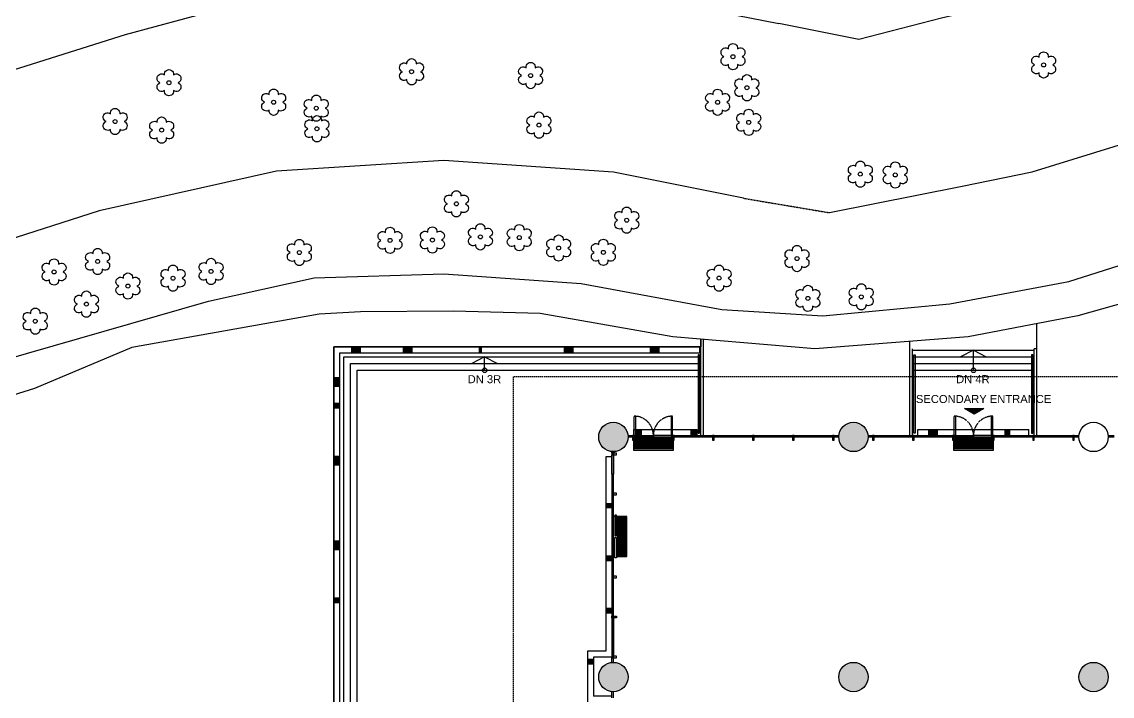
# Model space of a CAD drawing. Header units: millimetres. Extents: x -203861 to 22103, y -44552 to 100121.
# Drawn here: x -151175 to -110300, y 24081 to 49366 of the extents above; entities that cross this region are included whole.
import ezdxf

# ---------------------------------------------------------------- set-up
doc = ezdxf.new("R2010")
doc.units = ezdxf.units.MM
for name, pattern in [('s2097a$0$DASH', [0.35, 0.25, -0.1]), ('s2097a$0$HIDDEN', [0.375, 0.25, -0.125]), ('s2097a$0$LG5plan$0$HIDDEN', [0.375, 0.25, -0.125]), ('s2097a$0$SB00', [3, 1.8, -1.2]), ('s2097a$0$ST00', [3, 1.8, -1.2])]:
    doc.linetypes.add(name, pattern=pattern)
for name, color, linetype in [('s2097a$0$A-glaz', 1, 'Continuous'), ('s2097a$0$core2905$0$dr', 1, 'Continuous'), ('s2097a$0$deck', 6, 'Continuous'), ('s2097a$0$FP00', 7, 's2097a$0$HIDDEN'), ('s2097a$0$Glass Balustrade', 1, 'Continuous'), ('s2097a$0$Hatch', 8, 'Continuous'), ('s2097a$0$LG5plan$0$buila', 14, 's2097a$0$LG5plan$0$HIDDEN'), ('s2097a$0$LG7$0$20', 1, 'Continuous'), ('s2097a$0$LP - Built-in Furn (Low) DN', 2, 'Continuous'), ('s2097a$0$SB00', 2, 's2097a$0$SB00'), ('s2097a$0$ST00', 3, 's2097a$0$ST00'), ('s2097a$0$Structure', 2, 'Continuous'), ('s2097a$0$TE00', 3, 'Continuous'), ('s2097a$0$Text-1', 1, 'Continuous')]:
    doc.layers.add(name, color=color, linetype=linetype)
doc.styles.add('s2097a$0$BH', font='arial.ttf')
doc.styles.add('s2097a$0$STANDARD', font='SIMPLEX')

# ---------------------------------------------------------------- blocks, each defined once
blk = doc.blocks.new('s2097a')
at = {"layer": 's2097a$0$Hatch'}
h = blk.add_hatch(color=256, dxfattribs=at)
edge = h.paths.add_edge_path()
edge.add_arc((-128999.9, 33800.1), 550, 0, 360)
blk.add_hatch(color=256, dxfattribs=at).paths.add_polyline_path([(-119449.9, 33800.1, 1), (-120549.9, 33800.1, 1)])
blk.add_hatch(color=256, dxfattribs=at).paths.add_polyline_path([(-119449.9, 33800.1, 1), (-120549.9, 33800.1, 1)])
blk.add_hatch(color=256, dxfattribs=at).paths.add_polyline_path([(-119449.9, 33800.1, 1), (-120549.9, 33800.1, 1)])
h = blk.add_hatch(color=256, dxfattribs=at)
edge = h.paths.add_edge_path()
edge.add_arc((-128999.9, 24800.1), 550, 0, 360)
h = blk.add_hatch(color=256, dxfattribs=at)
edge = h.paths.add_edge_path()
edge.add_arc((-128999.9, 24800.1), 550, 0, 360)
h = blk.add_hatch(color=256, dxfattribs=at)
edge = h.paths.add_edge_path()
edge.add_arc((-128999.9, 24800.1), 550, 0, 360)
h = blk.add_hatch(color=256, dxfattribs=at)
edge = h.paths.add_edge_path()
edge.add_arc((-128999.9, 24800.1), 550, 0, 360)
h = blk.add_hatch(color=256, dxfattribs=at)
edge = h.paths.add_edge_path()
edge.add_arc((-128999.9, 24800.1), 550, 0, 360)
h = blk.add_hatch(color=256, dxfattribs=at)
edge = h.paths.add_edge_path()
edge.add_arc((-119999.9, 24800.1), 550, 0, 360)
h = blk.add_hatch(color=256, dxfattribs=at)
edge = h.paths.add_edge_path()
edge.add_arc((-110999.9, 24800.1), 550, 0, 360)
at = {"layer": 's2097a$0$LG7$0$20', "linetype": 'Continuous'}
h = blk.add_hatch(dxfattribs=at)
h.set_pattern_fill('ANSI31', color=1, scale=10, style=0)
h.set_pattern_definition([(45, (-1986056.386, -578058.128), (-22.4506403, 22.4506403), [])])
h.paths.add_polyline_path([(-115108.3, 34866.2), (-115831.7, 34866.2), (-115470, 34655.9)])
at = {"color": 1, "linetype": 'Continuous'}
for p, q in [((-113119.9, 33860.1), (-113119.9, 38051.3)), ((-125720.1, 33860.1), (-125720.1, 37461.4)), ((-125620.1, 33860.1), (-125620.1, 37453)), ((-117879.9, 33860.1), (-117879.9, 37379.4)), ((-117779.9, 36300.1), (-117779.9, 37100.1)), ((-113219.9, 33860.1), (-113219.9, 37100.1)), ((-113119.9, 37100.1), (-113219.9, 37100.1))]:
    blk.add_line(p, q, dxfattribs=at)
at = {"linetype": 'Continuous'}
for p, q in [((-128800.9, 30145), (-128800.9, 30728.2)), ((-128800.9, 30728.2), (-128754.2, 30599.9)), ((-128800.9, 30145), (-128754.2, 30273.3)), ((-128800.9, 29982.2), (-128800.9, 29399)), ((-128800.9, 29982.2), (-128754.2, 29853.9)), ((-128800.9, 29399), (-128754.2, 29527.3))]:
    blk.add_line(p, q, dxfattribs=at)
blk.add_lwpolyline([(-125720.1, 37461.4), (-125720.1, 37175.1), (-139475.3, 37175.1), (-139475.3, 19690.9), (-150624.9, 19690.9), (-150624.9, -25670.3)])
for points in [[(-128948.6, 30097.7), (-128878.4, 30097.7), (-128878.4, 30863.3), (-128948.6, 30863.3)], [(-128948.6, 30036.6), (-128878.4, 30036.6), (-128878.4, 29271), (-128948.6, 29271)]]:
    blk.add_lwpolyline(points, close=True, dxfattribs=at)
at = {"layer": 's2097a$0$A-glaz'}
for p, q in [((-128450.7, 33860.1), (-128280.1, 33860.1)), ((-128450.7, 33800.1), (-128280.1, 33800.1)), ((-126780.1, 33860.1), (-122220.1, 33860.1)), ((-126780.1, 33800.1), (-122280.1, 33800.1)), ((-126720.1, 33830.1), (-125280.1, 33830.1)), ((-125280.1, 33860.1), (-122220.1, 33860.1)), ((-125220.1, 33830.1), (-123780.1, 33830.1)), ((-123720.1, 33830.1), (-122280.1, 33830.1)), ((-122220.1, 33860.1), (-120780.1, 33860.1)), ((-122220.1, 33830.1), (-120780.1, 33830.1)), ((-122220.1, 33800.1), (-120780.1, 33800.1)), ((-120780.1, 33860.1), (-120720.1, 33860.1)), ((-120720.9, 33860.1), (-120546.6, 33860.1)), ((-120720.1, 33800.1), (-120549.1, 33800.1)), ((-119450.7, 33860.1), (-119220.1, 33860.1)), ((-119450.7, 33800.1), (-119220.1, 33800.1)), ((-119220.1, 33860.1), (-117780.1, 33860.1)), ((-119220.1, 33830.1), (-117780.1, 33830.1)), ((-119220.1, 33800.1), (-117780.1, 33800.1)), ((-117780.1, 33800.1), (-116280.1, 33800.1)), ((-117720.1, 33860.1), (-116280.1, 33860.1)), ((-117720.1, 33830.1), (-116280.1, 33830.1)), ((-116220.1, 33800.1), (-114780.1, 33800.1)), ((-114720.1, 33860.1), (-113280.1, 33860.1)), ((-114720.1, 33830.1), (-113280.1, 33830.1)), ((-114720.1, 33800.1), (-113280.1, 33800.1)), ((-113220.1, 33860.1), (-111780.1, 33860.1)), ((-113220.1, 33830.1), (-111780.1, 33830.1)), ((-113220.1, 33800.1), (-111780.1, 33800.1)), ((-111780.1, 33860.1), (-111549.1, 33860.1)), ((-111780.1, 33800.1), (-111549.1, 33800.1)), ((-110453.2, 33860.1), (-110220.1, 33860.1)), ((-110450.7, 33800.1), (-110220.1, 33800.1)), ((-129059.9, 33130.9), (-129059.9, 25550.1)), ((-129029.9, 30080.3), (-129029.9, 31630.9)), ((-128999.9, 27020.3), (-128999.9, 31630.9)), ((-129029.9, 28580.3), (-129029.9, 30020.3)), ((-129029.9, 27080.3), (-129029.9, 28520.3)), ((-129029.9, 27020.3), (-129029.9, 25580.3)), ((-128999.9, 27020.3), (-128999.9, 25580.2)), ((-129059.9, 25349.6), (-129059.9, 25520.2)), ((-128999.9, 25349.6), (-128999.9, 25520.2)), ((-129059.9, 24019.6), (-129059.9, 24250.6)), ((-128999.9, 24019.6), (-128999.9, 24250.6))]:
    blk.add_line(p, q, dxfattribs=at)
for points in [[(-128280.1, 33800.1), (-128220.1, 33800.1), (-128220.1, 33860.1), (-128280.1, 33860.1)], [(-128220.1, 33680.1), (-128220.1, 33800.1), (-128280.1, 33800.1), (-128280.1, 33680.1)], [(-126780.1, 33800.1), (-126720.1, 33800.1), (-126720.1, 33860.1), (-126780.1, 33860.1)], [(-126720.1, 33680.1), (-126720.1, 33800.1), (-126780.1, 33800.1), (-126780.1, 33680.1)], [(-125280.1, 33800.1), (-125220.1, 33800.1), (-125220.1, 33860.1), (-125280.1, 33860.1)], [(-125220.1, 33680.1), (-125220.1, 33800.1), (-125280.1, 33800.1), (-125280.1, 33680.1)], [(-123780.1, 33800.1), (-123720.1, 33800.1), (-123720.1, 33860.1), (-123780.1, 33860.1)], [(-123720.1, 33680.1), (-123720.1, 33800.1), (-123780.1, 33800.1), (-123780.1, 33680.1)], [(-122280.1, 33800.1), (-122220.1, 33800.1), (-122220.1, 33860.1), (-122280.1, 33860.1)], [(-122220.1, 33680.1), (-122220.1, 33800.1), (-122280.1, 33800.1), (-122280.1, 33680.1)], [(-120780.1, 33800.1), (-120720.1, 33800.1), (-120720.1, 33860.1), (-120780.1, 33860.1)], [(-120720.1, 33680.1), (-120720.1, 33800.1), (-120780.1, 33800.1), (-120780.1, 33680.1)], [(-119280.1, 33800.1), (-119220.1, 33800.1), (-119220.1, 33860.1), (-119280.1, 33860.1)], [(-119220.1, 33680.1), (-119220.1, 33800.1), (-119280.1, 33800.1), (-119280.1, 33680.1)], [(-117780.1, 33800.1), (-117720.1, 33800.1), (-117720.1, 33860.1), (-117780.1, 33860.1)], [(-117720.1, 33680.1), (-117720.1, 33800.1), (-117780.1, 33800.1), (-117780.1, 33680.1)], [(-116280.1, 33800.1), (-116220.1, 33800.1), (-116220.1, 33860.1), (-116280.1, 33860.1)], [(-116220.1, 33680.1), (-116220.1, 33800.1), (-116280.1, 33800.1), (-116280.1, 33680.1)], [(-116279.9, 33800.1), (-116219.9, 33800.1), (-116219.9, 33860.1), (-116279.9, 33860.1)], [(-116219.9, 33680.1), (-116219.9, 33800.1), (-116279.9, 33800.1), (-116279.9, 33680.1)], [(-114780.1, 33800.1), (-114720.1, 33800.1), (-114720.1, 33860.1), (-114780.1, 33860.1)], [(-114720.1, 33680.1), (-114720.1, 33800.1), (-114780.1, 33800.1), (-114780.1, 33680.1)], [(-114779.9, 33800.1), (-114719.9, 33800.1), (-114719.9, 33860.1), (-114779.9, 33860.1)], [(-114719.9, 33680.1), (-114719.9, 33800.1), (-114779.9, 33800.1), (-114779.9, 33680.1)], [(-113280.1, 33800.1), (-113220.1, 33800.1), (-113220.1, 33860.1), (-113280.1, 33860.1)], [(-113219.9, 33680.1), (-113219.9, 33800.1), (-113279.9, 33800.1), (-113279.9, 33680.1)], [(-111780.1, 33800.1), (-111720.1, 33800.1), (-111720.1, 33860.1), (-111780.1, 33860.1)], [(-111719.9, 33680.1), (-111719.9, 33800.1), (-111779.9, 33800.1), (-111779.9, 33680.1)], [(-128969.9, 33250.9), (-128969.9, 33190.9), (-129059.9, 33190.9), (-129059.9, 33250.9)], [(-128999.9, 33130.9), (-128999.9, 33190.9), (-129059.9, 33190.9), (-129059.9, 33130.9)], [(-128879.9, 33190.9), (-128999.9, 33190.9), (-128999.9, 33130.9), (-128879.9, 33130.9)], [(-128999.9, 31630.9), (-128999.9, 31690.9), (-129059.9, 31690.9), (-129059.9, 31630.9)], [(-128879.9, 31690.9), (-128999.9, 31690.9), (-128999.9, 31630.9), (-128879.9, 31630.9)], [(-128999.9, 30020.3), (-128999.9, 30080.3), (-129059.9, 30080.3), (-129059.9, 30020.3)], [(-128999.9, 28520.3), (-128999.9, 28580.3), (-129059.9, 28580.3), (-129059.9, 28520.3)], [(-128879.9, 28580.3), (-128999.9, 28580.3), (-128999.9, 28520.3), (-128879.9, 28520.3)], [(-128999.9, 27080.3), (-128999.9, 27020.3), (-129059.9, 27020.3), (-129059.9, 27080.3)], [(-128879.9, 27020.3), (-128999.9, 27020.3), (-128999.9, 27080.3), (-128879.9, 27080.3)], [(-128999.9, 25520.2), (-128999.9, 25580.2), (-129059.9, 25580.2), (-129059.9, 25520.2)], [(-128879.9, 25580.2), (-128999.9, 25580.2), (-128999.9, 25520.2), (-128879.9, 25520.2)]]:
    blk.add_lwpolyline(points, close=True, dxfattribs=at)
at = {"layer": 's2097a$0$core2905$0$dr', "color": 8, "linetype": 's2097a$0$DASH', "ltscale": 50}
for points in [[(-128168.6, 33860.1), (-128220.1, 33860.1), (-128220.1, 34580.1), (-128168.6, 34580.1)], [(-126831.5, 33860.1), (-126780.1, 33860.1), (-126780.1, 34580.1), (-126831.5, 34580.1)], [(-116168.5, 33860.1), (-116219.9, 33860.1), (-116219.9, 34580.1), (-116168.5, 34580.1)], [(-114831.3, 33860.1), (-114779.9, 33860.1), (-114779.9, 34580.1), (-114831.3, 34580.1)]]:
    blk.add_lwpolyline(points, close=True, dxfattribs=at)
at = {"layer": 's2097a$0$core2905$0$dr', "linetype": 'Continuous'}
for points in [[(-127499.9, 33800.1), (-128220.1, 33800.1), (-128220.1, 33860.1), (-127499.9, 33860.1)], [(-127499.9, 33800.1), (-126779.7, 33800.1), (-126779.7, 33860.1), (-127499.9, 33860.1)], [(-115499.7, 33800.1), (-116219.9, 33800.1), (-116219.9, 33860.1), (-115499.7, 33860.1)], [(-115499.7, 33800.1), (-114779.5, 33800.1), (-114779.5, 33860.1), (-115499.7, 33860.1)], [(-129059.9, 33130.9), (-128999.7, 33130.9), (-128999.7, 32410.9), (-129059.9, 32410.9)], [(-128999.7, 32410.9), (-129059.9, 32410.9), (-129059.9, 31690.9), (-128999.7, 31690.9)]]:
    blk.add_lwpolyline(points, close=True, dxfattribs=at)
at = {"layer": 's2097a$0$core2905$0$dr', "color": 8, "linetype": 's2097a$0$DASH', "ltscale": 50}
for centre, start, end in [((-128220.1, 33860.1), 0, 90), ((-126780.1, 33860.1), 90, 180), ((-116219.9, 33860.1), 0, 90), ((-114779.9, 33860.1), 90, 180)]:
    blk.add_arc(centre, 720, start, end, dxfattribs=at)
at = {"layer": 's2097a$0$deck', "color": 8}
for p, q in [((-139475.3, 37175.1), (-125762.6, 37175.1)), ((-139475.3, 35943.6), (-139475.3, 37175.1)), ((-139250.3, 19465.9), (-139250.3, 36950.1)), ((-139250.3, 36950.1), (-125762.6, 36950.1)), ((-138806.6, 36950.1), (-138806.6, 37175.1)), ((-138781.6, 36950.1), (-138781.6, 37175.1)), ((-138756.6, 36950.1), (-138756.6, 37175.1)), ((-138731.6, 36950.1), (-138731.6, 37175.1)), ((-138706.6, 36950.1), (-138706.6, 37175.1)), ((-138681.6, 36950.1), (-138681.6, 37175.1)), ((-138656.6, 36950.1), (-138656.6, 37175.1)), ((-138631.6, 36950.1), (-138631.6, 37175.1)), ((-138606.6, 36950.1), (-138606.6, 37175.1)), ((-138581.6, 36950.1), (-138581.6, 37175.1)), ((-138556.6, 36950.1), (-138556.6, 37175.1)), ((-138531.6, 36950.1), (-138531.6, 37175.1)), ((-138506.6, 36950.1), (-138506.6, 37175.1)), ((-138481.6, 36950.1), (-138481.6, 37175.1)), ((-136866.3, 36950.1), (-136866.3, 37175.1)), ((-136841.3, 36950.1), (-136841.3, 37175.1)), ((-136816.3, 36950.1), (-136816.3, 37175.1)), ((-136791.3, 36950.1), (-136791.3, 37175.1)), ((-136766.3, 36950.1), (-136766.3, 37175.1)), ((-136741.3, 36950.1), (-136741.3, 37175.1)), ((-136716.3, 36950.1), (-136716.3, 37175.1)), ((-136691.3, 36950.1), (-136691.3, 37175.1)), ((-136666.3, 36950.1), (-136666.3, 37175.1)), ((-136641.3, 36950.1), (-136641.3, 37175.1)), ((-136616.3, 36950.1), (-136616.3, 37175.1)), ((-136591.3, 36950.1), (-136591.3, 37175.1)), ((-136566.3, 36950.1), (-136566.3, 37175.1)), ((-136541.3, 36950.1), (-136541.3, 37175.1)), ((-134012.4, 36950.1), (-134012.4, 37175.1)), ((-133987.4, 36950.1), (-133987.4, 37175.1)), ((-133962.4, 36950.1), (-133962.4, 37175.1)), ((-133937.4, 36950.1), (-133937.4, 37175.1)), ((-130827.6, 36950.1), (-130827.6, 37175.1)), ((-130802.6, 36950.1), (-130802.6, 37175.1)), ((-130777.6, 36950.1), (-130777.6, 37175.1)), ((-130752.6, 36950.1), (-130752.6, 37175.1)), ((-130727.6, 36950.1), (-130727.6, 37175.1)), ((-130702.6, 36950.1), (-130702.6, 37175.1)), ((-130677.6, 36950.1), (-130677.6, 37175.1)), ((-130652.6, 36950.1), (-130652.6, 37175.1)), ((-130627.6, 36950.1), (-130627.6, 37175.1)), ((-130602.6, 36950.1), (-130602.6, 37175.1)), ((-130577.6, 36950.1), (-130577.6, 37175.1)), ((-130552.6, 36950.1), (-130552.6, 37175.1)), ((-130527.6, 36950.1), (-130527.6, 37175.1)), ((-130502.6, 36950.1), (-130502.6, 37175.1)), ((-127605.4, 36950.1), (-127605.4, 37175.1)), ((-127580.4, 36950.1), (-127580.4, 37175.1)), ((-127555.4, 36950.1), (-127555.4, 37175.1)), ((-127530.4, 36950.1), (-127530.4, 37175.1)), ((-127505.4, 36950.1), (-127505.4, 37175.1)), ((-127480.4, 36950.1), (-127480.4, 37175.1)), ((-127455.4, 36950.1), (-127455.4, 37175.1)), ((-127430.4, 36950.1), (-127430.4, 37175.1)), ((-127405.4, 36950.1), (-127405.4, 37175.1)), ((-127380.4, 36950.1), (-127380.4, 37175.1)), ((-127355.4, 36950.1), (-127355.4, 37175.1)), ((-127330.4, 36950.1), (-127330.4, 37175.1)), ((-127305.4, 36950.1), (-127305.4, 37175.1)), ((-127280.4, 36950.1), (-127280.4, 37175.1)), ((-125762.6, 36950.1), (-125762.6, 37175.1)), ((-139250.3, 36018.6), (-139475.3, 36018.6)), ((-139250.3, 35993.6), (-139475.3, 35993.6)), ((-139250.3, 35968.6), (-139475.3, 35968.6)), ((-139250.3, 35943.6), (-139475.3, 35943.6)), ((-139475.3, 19690.9), (-139475.3, 35943.6)), ((-139250.3, 35918.6), (-139475.3, 35918.6)), ((-139250.3, 35893.6), (-139475.3, 35893.6)), ((-139250.3, 35868.6), (-139475.3, 35868.6)), ((-139250.3, 35843.6), (-139475.3, 35843.6)), ((-139250.3, 35818.6), (-139475.3, 35818.6)), ((-139250.3, 35793.6), (-139475.3, 35793.6)), ((-139250.3, 35768.6), (-139475.3, 35768.6)), ((-139250.3, 35743.6), (-139475.3, 35743.6)), ((-139250.3, 35718.6), (-139475.3, 35718.6)), ((-139250.3, 35693.6), (-139475.3, 35693.6)), ((-139250.3, 35054.7), (-139475.3, 35054.7)), ((-139250.3, 35029.7), (-139475.3, 35029.7)), ((-139250.3, 35004.7), (-139475.3, 35004.7)), ((-139250.3, 34979.7), (-139475.3, 34979.7)), ((-139250.3, 34954.7), (-139475.3, 34954.7)), ((-139250.3, 34929.7), (-139475.3, 34929.7)), ((-139250.3, 34904.7), (-139475.3, 34904.7)), ((-139250.3, 34879.7), (-139475.3, 34879.7)), ((-128249.9, 34085.1), (-125870.1, 34085.1)), ((-128249.9, 34085.1), (-128249.9, 33860.1)), ((-128125.7, 33860.1), (-128125.7, 34085.1)), ((-128100.7, 33860.1), (-128100.7, 34085.1)), ((-128075.7, 33860.1), (-128075.7, 34085.1)), ((-128050.7, 33860.1), (-128050.7, 34085.1)), ((-128025.7, 33860.1), (-128025.7, 34085.1)), ((-128000.7, 33860.1), (-128000.7, 34085.1)), ((-127975.7, 33860.1), (-127975.7, 34085.1)), ((-127950.7, 33860.1), (-127950.7, 34085.1)), ((-126088.8, 33860.1), (-126088.8, 34085.1)), ((-126063.8, 33860.1), (-126063.8, 34085.1)), ((-126038.8, 33860.1), (-126038.8, 34085.1)), ((-126013.8, 33860.1), (-126013.8, 34085.1)), ((-125988.8, 33860.1), (-125988.8, 34085.1)), ((-125963.8, 33860.1), (-125963.8, 34085.1)), ((-125938.8, 33860.1), (-125938.8, 34085.1)), ((-125913.8, 33860.1), (-125913.8, 34085.1)), ((-125870.1, 34085.1), (-125870.1, 33860.1)), ((-117579.9, 34085.1), (-113419.9, 34085.1)), ((-117579.9, 33860.1), (-117579.9, 34085.1)), ((-117171.5, 33860.1), (-117171.5, 34085.1)), ((-117146.5, 33860.1), (-117146.5, 34085.1)), ((-117121.5, 33860.1), (-117121.5, 34085.1)), ((-117096.5, 33860.1), (-117096.5, 34085.1)), ((-117071.5, 33860.1), (-117071.5, 34085.1)), ((-117046.5, 33860.1), (-117046.5, 34085.1)), ((-117021.5, 33860.1), (-117021.5, 34085.1)), ((-116996.5, 33860.1), (-116996.5, 34085.1)), ((-116971.5, 33860.1), (-116971.5, 34085.1)), ((-116946.5, 33860.1), (-116946.5, 34085.1)), ((-116921.5, 33860.1), (-116921.5, 34085.1)), ((-116896.5, 33860.1), (-116896.5, 34085.1)), ((-116871.5, 33860.1), (-116871.5, 34085.1)), ((-116846.5, 33860.1), (-116846.5, 34085.1)), ((-114311.9, 33860.1), (-114311.9, 34085.1)), ((-114286.9, 33860.1), (-114286.9, 34085.1)), ((-114261.9, 33860.1), (-114261.9, 34085.1)), ((-114236.9, 33860.1), (-114236.9, 34085.1)), ((-114211.9, 33860.1), (-114211.9, 34085.1)), ((-114186.9, 33860.1), (-114186.9, 34085.1)), ((-114161.9, 33860.1), (-114161.9, 34085.1)), ((-114136.9, 33860.1), (-114136.9, 34085.1)), ((-113419.9, 33860.1), (-113419.9, 34085.1)), ((-139250.3, 33069), (-139475.3, 33069)), ((-139250.3, 33044), (-139475.3, 33044)), ((-139250.3, 33019), (-139475.3, 33019)), ((-139250.3, 32994), (-139475.3, 32994)), ((-139250.3, 32969), (-139475.3, 32969)), ((-139250.3, 32944), (-139475.3, 32944)), ((-139250.3, 32919), (-139475.3, 32919)), ((-139250.3, 32894), (-139475.3, 32894)), ((-139250.3, 32869), (-139475.3, 32869)), ((-139250.3, 32844), (-139475.3, 32844)), ((-139250.3, 32819), (-139475.3, 32819)), ((-139250.3, 32794), (-139475.3, 32794)), ((-139250.3, 32769), (-139475.3, 32769)), ((-139250.3, 32744), (-139475.3, 32744)), ((-129059.9, 33050.1), (-129284.9, 33050.1)), ((-129059.9, 31287.8), (-129284.9, 31287.8)), ((-129059.9, 31262.8), (-129284.9, 31262.8)), ((-129059.9, 31237.8), (-129284.9, 31237.8)), ((-129059.9, 31212.8), (-129284.9, 31212.8)), ((-129059.9, 31187.8), (-129284.9, 31187.8)), ((-129059.9, 31162.8), (-129284.9, 31162.8)), ((-129059.9, 31137.8), (-129284.9, 31137.8)), ((-139250.3, 29890.9), (-139475.3, 29890.9)), ((-139250.3, 29865.9), (-139475.3, 29865.9)), ((-139250.3, 29840.9), (-139475.3, 29840.9)), ((-139250.3, 29815.9), (-139475.3, 29815.9)), ((-139250.3, 29790.9), (-139475.3, 29790.9)), ((-139250.3, 29765.9), (-139475.3, 29765.9)), ((-139250.3, 29740.9), (-139475.3, 29740.9)), ((-139250.3, 29715.9), (-139475.3, 29715.9)), ((-139250.3, 29690.9), (-139475.3, 29690.9)), ((-139250.3, 29665.9), (-139475.3, 29665.9)), ((-139250.3, 29640.9), (-139475.3, 29640.9)), ((-139250.3, 29615.9), (-139475.3, 29615.9)), ((-139250.3, 29590.9), (-139475.3, 29590.9)), ((-139250.3, 29565.9), (-139475.3, 29565.9)), ((-129059.9, 29327.1), (-129284.9, 29327.1)), ((-129059.9, 29302.1), (-129284.9, 29302.1)), ((-129059.9, 29277.1), (-129284.9, 29277.1)), ((-129059.9, 29252.1), (-129284.9, 29252.1)), ((-129059.9, 29227.1), (-129284.9, 29227.1)), ((-129059.9, 29202.1), (-129284.9, 29202.1)), ((-129059.9, 29177.1), (-129284.9, 29177.1)), ((-129059.9, 29152.1), (-129284.9, 29152.1)), ((-139250.3, 27755.3), (-139475.3, 27755.3)), ((-139250.3, 27730.3), (-139475.3, 27730.3)), ((-139250.3, 27705.3), (-139475.3, 27705.3)), ((-139250.3, 27680.3), (-139475.3, 27680.3)), ((-139250.3, 27655.3), (-139475.3, 27655.3)), ((-139250.3, 27630.3), (-139475.3, 27630.3)), ((-139250.3, 27605.3), (-139475.3, 27605.3)), ((-139250.3, 27580.3), (-139475.3, 27580.3)), ((-129059.9, 27368), (-129284.9, 27368)), ((-129059.9, 27343), (-129284.9, 27343)), ((-129059.9, 27318), (-129284.9, 27318)), ((-129059.9, 27293), (-129284.9, 27293)), ((-129059.9, 27268), (-129284.9, 27268)), ((-129059.9, 27243), (-129284.9, 27243)), ((-129059.9, 27218), (-129284.9, 27218)), ((-129059.9, 27193), (-129284.9, 27193)), ((-129974.9, 25775.1), (-129974.9, 23856.7)), ((-129749.9, 25457.7), (-129974.9, 25457.7)), ((-129749.9, 25432.7), (-129974.9, 25432.7)), ((-129749.9, 25407.7), (-129974.9, 25407.7)), ((-129749.9, 25382.7), (-129974.9, 25382.7)), ((-129749.9, 25357.7), (-129974.9, 25357.7)), ((-129749.9, 25550.1), (-129749.9, 24081.7)), ((-129059.9, 25550.1), (-129749.9, 25550.1)), ((-129749.9, 25332.7), (-129974.9, 25332.7)), ((-129749.9, 25307.7), (-129974.9, 25307.7)), ((-129749.9, 25282.7), (-129974.9, 25282.7)), ((-129059.9, 24081.7), (-129749.9, 24081.7))]:
    blk.add_line(p, q, dxfattribs=at)
at = {"layer": 's2097a$0$deck', "color": 1}
for p, q in [((-139100.3, 19315.9), (-139100.3, 36800.1)), ((-139100.3, 36800.1), (-125720.1, 36800.1)), ((-138850.3, 36550.1), (-125720.1, 36550.1)), ((-138850.3, 19065.9), (-138850.3, 36550.1)), ((-138600.3, 36300.1), (-125720.1, 36300.1)), ((-138600.3, 18815.9), (-138600.3, 36300.1)), ((-117779.9, 36300.1), (-113219.9, 36300.1))]:
    blk.add_line(p, q, dxfattribs=at)
at = {"layer": 's2097a$0$deck', "color": 1, "linetype": 'Continuous'}
for p, q in [((-117779.9, 33860.1), (-117779.9, 37100.1)), ((-117779.9, 37050.1), (-113219.9, 37050.1)), ((-117779.9, 36800.1), (-113219.9, 36800.1)), ((-117779.9, 36550.1), (-113219.9, 36550.1))]:
    blk.add_line(p, q, dxfattribs=at)
at = {"layer": 's2097a$0$deck'}
blk.add_line((-129059.9, 25550.1), (-129284.9, 25550.1), dxfattribs=at)
at = {"layer": 's2097a$0$deck', "color": 8}
blk.add_lwpolyline([(-129284.9, 33050.1), (-129284.9, 25775.1), (-129974.9, 25775.1)], dxfattribs=at)
at = {"layer": 's2097a$0$FP00', "color": 1, "linetype": 'Continuous'}
for points in [[(-201745.2, 12524.7), (-198131.8, 13416.1), (-195389.4, 14425), (-192833.8, 15914.4), (-188523.7, 19773.3), (-184211, 23562.1), (-180639.1, 26114), (-175520.5, 29204.6), (-171259.9, 30551.8), (-162632.1, 33314.7), (-152922.3, 36378.3), (-144179.6, 38893.1), (-140217.3, 39766.1), (-135351.3, 39917.9), (-130209.5, 39555.5), (-124927.7, 38581.4), (-121147.2, 38344.5), (-116382.4, 38790.1), (-111921.5, 39633.4), (-109531.5, 40388.8), (-108231.3, 41163.4), (-104425.9, 43771), (-102547.6, 44882.2)], [(-102805, 43624.7), (-107430.3, 40061.5), (-109324.3, 38982), (-111593.1, 38347.8), (-115700.8, 37550.1), (-121442.1, 37100.2), (-126770.6, 37550.1)], [(-126770.6, 37550.1), (-131746.6, 38432.8), (-134995.2, 38519), (-138482.3, 38496.4), (-140030.1, 38404.3), (-147046.9, 37152.2), (-150702.2, 35611.4)], [(-150702.2, 35611.4), (-150702.2, 35611.4), (-161368.1, 32279), (-171366.5, 29069.4), (-173998.5, 27972), (-179867, 24980.4), (-183185.1, 22641.2), (-187720.5, 18611.6), (-191840.4, 14909.3), (-194482, 13341.1), (-197808.2, 12052.7), (-201672.3, 11074.6)]]:
    blk.add_lwpolyline(points, dxfattribs=at)
at = {"layer": 's2097a$0$Glass Balustrade'}
for points in [[(-125770.1, 33940.1), (-125770.1, 36877.7), (-125820.1, 36877.7), (-125820.1, 33940.1)], [(-117729.9, 33940.1), (-117729.9, 36877.7), (-117679.9, 36877.7), (-117679.9, 33940.1)], [(-113269.9, 33940.1), (-113269.9, 36877.7), (-113319.9, 36877.7), (-113319.9, 33940.1)]]:
    blk.add_lwpolyline(points, close=True, dxfattribs=at)
at = {"layer": 's2097a$0$LG5plan$0$buila', "color": 8, "ltscale": 200}
blk.add_lwpolyline([(-102899.9, 36050.1), (-132749.9, 36050.1), (-132749.9, 14900.1), (-122174.9, 14900.1), (-122174.9, 5405.1), (-99044.4, 5405.1)], dxfattribs=at)
at = {"layer": 's2097a$0$LG7$0$20', "color": 1, "linetype": 'Continuous'}
blk.add_lwpolyline([(-115831.7, 34866.2), (-115108.3, 34866.2), (-115470, 34655.9), (-115831.7, 34866.2)], dxfattribs=at)
at = {"layer": 's2097a$0$LP - Built-in Furn (Low) DN', "color": 8, "linetype": 'Continuous'}
for p, q in [((-126749.9, 33650.1), (-128249.9, 33650.1)), ((-126749.9, 33600.1), (-128249.9, 33600.1)), ((-126749.9, 33550.1), (-128249.9, 33550.1)), ((-126779.9, 33750.1), (-128219.9, 33750.1)), ((-126779.9, 33700.1), (-128219.9, 33700.1)), ((-114749.7, 33650.1), (-116249.7, 33650.1)), ((-114749.7, 33600.1), (-116249.7, 33600.1)), ((-114749.7, 33550.1), (-116249.7, 33550.1)), ((-114779.7, 33750.1), (-116219.7, 33750.1)), ((-114779.7, 33700.1), (-116219.7, 33700.1)), ((-126749.9, 33500.1), (-128249.9, 33500.1)), ((-126749.9, 33450.1), (-128249.9, 33450.1)), ((-126749.9, 33400.1), (-128249.9, 33400.1)), ((-126749.9, 33350.1), (-128249.9, 33350.1)), ((-114749.7, 33500.1), (-116249.7, 33500.1)), ((-114749.7, 33450.1), (-116249.7, 33450.1)), ((-114749.7, 33400.1), (-116249.7, 33400.1)), ((-114749.7, 33350.1), (-116249.7, 33350.1)), ((-128849.7, 30817.1), (-128849.7, 29317.1)), ((-128799.7, 30817.1), (-128799.7, 29317.1)), ((-128749.7, 30817.1), (-128749.7, 29317.1)), ((-128699.7, 30817.1), (-128699.7, 29317.1)), ((-128649.7, 30817.1), (-128649.7, 29317.1)), ((-128599.7, 30817.1), (-128599.7, 29317.1)), ((-128549.7, 30817.1), (-128549.7, 29317.1))]:
    blk.add_line(p, q, dxfattribs=at)
at = {"layer": 's2097a$0$LP - Built-in Furn (Low) DN', "linetype": 'Continuous'}
for points in [[(-128249.9, 33680.1), (-128249.9, 33300.1), (-126749.9, 33300.1), (-126749.9, 33680.1)], [(-116249.7, 33680.1), (-116249.7, 33300.1), (-114749.7, 33300.1), (-114749.7, 33680.1)], [(-128948.6, 30817.1), (-128999.9, 30817.1)], [(-128878.4, 29317.1), (-128499.7, 29317.1), (-128499.7, 30817.1), (-128878.4, 30817.1)], [(-128999.9, 29317.1), (-128948.6, 29317.1)]]:
    blk.add_lwpolyline(points, dxfattribs=at)
at = {"layer": 's2097a$0$SB00', "color": 8, "linetype": 'Continuous', "flags": 128}
for points in [[(-32076.9, 74177.2), (-59301.9, 63896.9), (-102645.5, 53190.3), (-109618.1, 51168.5), (-116704.3, 49505.2), (-119797.3, 48699.3), (-122800.7, 49306)], [(-197555.1, 27143.8), (-195049.1, 29753.5), (-190527.1, 33376.1), (-188405.3, 34970.8), (-183509.5, 37370.1), (-179241.8, 39546.5), (-173026.1, 41529.3), (-166980.9, 43293.2), (-160125.1, 45302.7), (-153118.3, 47054.1), (-147283.2, 48891.2), (-140617.4, 50703.4), (-134806.2, 51071.7), (-131323.4, 50900.8), (-127526.6, 50244.3), (-122800.7, 49306)]]:
    blk.add_lwpolyline(points, dxfattribs=at)
at = {"layer": 's2097a$0$ST00', "color": 8, "linetype": 'Continuous'}
for p, q in [((-113302, 43739), (-106135.5, 45956.3)), ((-135361.1, 44159.8), (-141629.4, 43762.3)), ((-128989.7, 43730.6), (-135361.1, 44159.8)), ((-141629.4, 43762.3), (-148275.6, 42282.9)), ((-115919.2, 43199.6), (-113302, 43739)), ((-124118, 42750.6), (-128989.7, 43730.6)), ((-120901.2, 42210), (-115919.2, 43199.6)), ((-148275.6, 42282.9), (-154217.5, 40361.7))]:
    blk.add_line(p, q, dxfattribs=at)
at = {"layer": 's2097a$0$ST00', "color": 8}
blk.add_line((-124118, 42750.6), (-120901.2, 42210), dxfattribs=at)
at = {"layer": 's2097a$0$Structure', "linetype": 'Continuous'}
for centre in [(-128999.9, 33800.1), (-119999.9, 33800.1), (-110999.9, 33800.1), (-128999.9, 24800.1), (-119999.9, 24800.1), (-110999.9, 24800.1)]:
    blk.add_circle(centre, 550, dxfattribs=at)
at = {"layer": 's2097a$0$TE00', "color": 8}
for points in [[(-124855.2, 48058.9, -1.1620668), (-124685.2, 48352.9, -1.1620668), (-124345.2, 48352.9, -1.1620668), (-124175.2, 48058.9, -1.1620668), (-124345.2, 47764.9, -1.1620668), (-124685.2, 47764.9, -1.1620668), (-124855.2, 48058.9)], [(-113208.8, 47748.3, -1.1620668), (-113038.8, 48042.3, -1.1620668), (-112698.8, 48042.3, -1.1620668), (-112528.8, 47748.3, -1.1620668), (-112698.8, 47454.3, -1.1620668), (-113038.8, 47454.3, -1.1620668), (-113208.8, 47748.3)], [(-136905.7, 47493.7, -1.1620668), (-136735.7, 47787.7, -1.1620668), (-136395.7, 47787.7, -1.1620668), (-136225.7, 47493.7, -1.1620668), (-136395.7, 47199.7, -1.1620668), (-136735.7, 47199.7, -1.1620668), (-136905.7, 47493.7)], [(-132442.1, 47349.9, -1.1620668), (-132272.1, 47643.9, -1.1620668), (-131932.1, 47643.9, -1.1620668), (-131762.1, 47349.9, -1.1620668), (-131932.1, 47055.9, -1.1620668), (-132272.1, 47055.9, -1.1620668), (-132442.1, 47349.9)], [(-145998.6, 47081.5, -1.1620668), (-145828.6, 47375.5, -1.1620668), (-145488.6, 47375.5, -1.1620668), (-145318.6, 47081.5, -1.1620668), (-145488.6, 46787.5, -1.1620668), (-145828.6, 46787.5, -1.1620668), (-145998.6, 47081.5)], [(-124334.5, 46893.9, -1.1620668), (-124164.5, 47187.9, -1.1620668), (-123824.5, 47187.9, -1.1620668), (-123654.5, 46893.9, -1.1620668), (-123824.5, 46599.9, -1.1620668), (-124164.5, 46599.9, -1.1620668), (-124334.5, 46893.9)], [(-142074.7, 46350.7, -1.1620668), (-141904.7, 46644.7, -1.1620668), (-141564.7, 46644.7, -1.1620668), (-141394.7, 46350.7, -1.1620668), (-141564.7, 46056.7, -1.1620668), (-141904.7, 46056.7, -1.1620668), (-142074.7, 46350.7)], [(-140477.6, 46127.3, -1.1620668), (-140307.6, 46421.3, -1.1620668), (-139967.6, 46421.3, -1.1620668), (-139797.6, 46127.3, -1.1620668), (-139967.6, 45833.3, -1.1620668), (-140307.6, 45833.3, -1.1620668), (-140477.6, 46127.3)], [(-125432, 46349, -1.1620668), (-125262, 46643, -1.1620668), (-124922, 46643, -1.1620668), (-124752, 46349, -1.1620668), (-124922, 46055, -1.1620668), (-125262, 46055, -1.1620668), (-125432, 46349)], [(-148016.7, 45627.3, -1.1620668), (-147846.7, 45921.3, -1.1620668), (-147506.7, 45921.3, -1.1620668), (-147336.7, 45627.3, -1.1620668), (-147506.7, 45333.3, -1.1620668), (-147846.7, 45333.3, -1.1620668), (-148016.7, 45627.3)], [(-146273.1, 45305.6, -1.1620668), (-146103.1, 45599.6, -1.1620668), (-145763.1, 45599.6, -1.1620668), (-145593.1, 45305.6, -1.1620668), (-145763.1, 45011.6, -1.1620668), (-146103.1, 45011.6, -1.1620668), (-146273.1, 45305.6)], [(-140453.8, 45356, -1.1620668), (-140283.8, 45650, -1.1620668), (-139943.8, 45650, -1.1620668), (-139773.8, 45356, -1.1620668), (-139943.8, 45062, -1.1620668), (-140283.8, 45062, -1.1620668), (-140453.8, 45356)], [(-132129.7, 45493.3, -1.1620668), (-131959.7, 45787.3, -1.1620668), (-131619.7, 45787.3, -1.1620668), (-131449.7, 45493.3, -1.1620668), (-131619.7, 45199.3, -1.1620668), (-131959.7, 45199.3, -1.1620668), (-132129.7, 45493.3)], [(-124265.9, 45596.2, -1.1620668), (-124095.9, 45890.2, -1.1620668), (-123755.9, 45890.2, -1.1620668), (-123585.9, 45596.2, -1.1620668), (-123755.9, 45302.2, -1.1620668), (-124095.9, 45302.2, -1.1620668), (-124265.9, 45596.2)], [(-120081.5, 43654.4, -1.1620668), (-119911.5, 43948.4, -1.1620668), (-119571.5, 43948.4, -1.1620668), (-119401.5, 43654.4, -1.1620668), (-119571.5, 43360.4, -1.1620668), (-119911.5, 43360.4, -1.1620668), (-120081.5, 43654.4)], [(-118772.6, 43623, -1.1620668), (-118602.6, 43917, -1.1620668), (-118262.6, 43917, -1.1620668), (-118092.6, 43623, -1.1620668), (-118262.6, 43329, -1.1620668), (-118602.6, 43329, -1.1620668), (-118772.6, 43623)], [(-135222.3, 42540.9, -1.1620668), (-135052.3, 42834.9, -1.1620668), (-134712.3, 42834.9, -1.1620668), (-134542.3, 42540.9, -1.1620668), (-134712.3, 42246.9, -1.1620668), (-135052.3, 42246.9, -1.1620668), (-135222.3, 42540.9)], [(-128838.7, 41927, -1.1620668), (-128668.7, 42221, -1.1620668), (-128328.7, 42221, -1.1620668), (-128158.7, 41927, -1.1620668), (-128328.7, 41633, -1.1620668), (-128668.7, 41633, -1.1620668), (-128838.7, 41927)], [(-134323.2, 41300.8, -1.1620668), (-134153.2, 41594.8, -1.1620668), (-133813.2, 41594.8, -1.1620668), (-133643.2, 41300.8, -1.1620668), (-133813.2, 41006.8, -1.1620668), (-134153.2, 41006.8, -1.1620668), (-134323.2, 41300.8)], [(-132867.2, 41272.7, -1.1620668), (-132697.2, 41566.7, -1.1620668), (-132357.2, 41566.7, -1.1620668), (-132187.2, 41272.7, -1.1620668), (-132357.2, 40978.7, -1.1620668), (-132697.2, 40978.7, -1.1620668), (-132867.2, 41272.7)], [(-137712.3, 41171.1, -1.1620668), (-137542.3, 41465.1, -1.1620668), (-137202.3, 41465.1, -1.1620668), (-137032.3, 41171.1, -1.1620668), (-137202.3, 40877.1, -1.1620668), (-137542.3, 40877.1, -1.1620668), (-137712.3, 41171.1)], [(-136122, 41184.8, -1.1620668), (-135952, 41478.8, -1.1620668), (-135612, 41478.8, -1.1620668), (-135442, 41184.8, -1.1620668), (-135612, 40890.8, -1.1620668), (-135952, 40890.8, -1.1620668), (-136122, 41184.8)], [(-131391.1, 40883.4, -1.1620668), (-131221.1, 41177.4, -1.1620668), (-130881.1, 41177.4, -1.1620668), (-130711.1, 40883.4, -1.1620668), (-130881.1, 40589.4, -1.1620668), (-131221.1, 40589.4, -1.1620668), (-131391.1, 40883.4)], [(-141110.9, 40715.3, -1.1620668), (-140940.9, 41009.3, -1.1620668), (-140600.9, 41009.3, -1.1620668), (-140430.9, 40715.3, -1.1620668), (-140600.9, 40421.3, -1.1620668), (-140940.9, 40421.3, -1.1620668), (-141110.9, 40715.3)], [(-129715, 40721.3, -1.1620668), (-129545, 41015.3, -1.1620668), (-129205, 41015.3, -1.1620668), (-129035, 40721.3, -1.1620668), (-129205, 40427.3, -1.1620668), (-129545, 40427.3, -1.1620668), (-129715, 40721.3)], [(-122454.5, 40488.7, -1.1620668), (-122284.5, 40782.7, -1.1620668), (-121944.5, 40782.7, -1.1620668), (-121774.5, 40488.7, -1.1620668), (-121944.5, 40194.7, -1.1620668), (-122284.5, 40194.7, -1.1620668), (-122454.5, 40488.7)], [(-150305.3, 39986.1, -1.1620668), (-150135.3, 40280.1, -1.1620668), (-149795.3, 40280.1, -1.1620668), (-149625.3, 39986.1, -1.1620668), (-149795.3, 39692.1, -1.1620668), (-150135.3, 39692.1, -1.1620668), (-150305.3, 39986.1)], [(-148673.5, 40380.8, -1.1620668), (-148503.5, 40674.8, -1.1620668), (-148163.5, 40674.8, -1.1620668), (-147993.5, 40380.8, -1.1620668), (-148163.5, 40086.8, -1.1620668), (-148503.5, 40086.8, -1.1620668), (-148673.5, 40380.8)], [(-144421.4, 40006.6, -1.1620668), (-144251.4, 40300.6, -1.1620668), (-143911.4, 40300.6, -1.1620668), (-143741.4, 40006.6, -1.1620668), (-143911.4, 39712.6, -1.1620668), (-144251.4, 39712.6, -1.1620668), (-144421.4, 40006.6)], [(-145846.5, 39752.8, -1.1620668), (-145676.5, 40046.8, -1.1620668), (-145336.5, 40046.8, -1.1620668), (-145166.5, 39752.8, -1.1620668), (-145336.5, 39458.8, -1.1620668), (-145676.5, 39458.8, -1.1620668), (-145846.5, 39752.8)], [(-125377.7, 39755.9, -1.1620668), (-125207.7, 40049.9, -1.1620668), (-124867.7, 40049.9, -1.1620668), (-124697.7, 39755.9, -1.1620668), (-124867.7, 39461.9, -1.1620668), (-125207.7, 39461.9, -1.1620668), (-125377.7, 39755.9)], [(-147538.6, 39458.7, -1.1620668), (-147368.6, 39752.7, -1.1620668), (-147028.6, 39752.7, -1.1620668), (-146858.6, 39458.7, -1.1620668), (-147028.6, 39164.7, -1.1620668), (-147368.6, 39164.7, -1.1620668), (-147538.6, 39458.7)], [(-149092.6, 38782, -1.1620668), (-148922.6, 39076, -1.1620668), (-148582.6, 39076, -1.1620668), (-148412.6, 38782, -1.1620668), (-148582.6, 38488, -1.1620668), (-148922.6, 38488, -1.1620668), (-149092.6, 38782)], [(-122048.9, 38996.1, -1.1620668), (-121878.9, 39290.1, -1.1620668), (-121538.9, 39290.1, -1.1620668), (-121368.9, 38996.1, -1.1620668), (-121538.9, 38702.1, -1.1620668), (-121878.9, 38702.1, -1.1620668), (-122048.9, 38996.1)], [(-120046.6, 39053.1, -1.1620668), (-119876.6, 39347.1, -1.1620668), (-119536.6, 39347.1, -1.1620668), (-119366.6, 39053.1, -1.1620668), (-119536.6, 38759.1, -1.1620668), (-119876.6, 38759.1, -1.1620668), (-120046.6, 39053.1)], [(-151012.7, 38141.5, -1.1620668), (-150842.7, 38435.5, -1.1620668), (-150502.7, 38435.5, -1.1620668), (-150332.7, 38141.5, -1.1620668), (-150502.7, 37847.5, -1.1620668), (-150842.7, 37847.5, -1.1620668), (-151012.7, 38141.5)]]:
    blk.add_lwpolyline(points, format="xyb", dxfattribs=at)
for centre in [(-124515.2, 48058.9), (-136565.7, 47493.7), (-132102.1, 47349.9), (-112868.8, 47748.3), (-145658.6, 47081.5), (-123994.5, 46893.9), (-141734.7, 46350.7), (-140137.6, 46127.3), (-125092, 46349), (-147676.7, 45627.3), (-145933.1, 45305.6), (-140113.8, 45356), (-131789.7, 45493.3), (-123925.9, 45596.2), (-119741.5, 43654.4), (-118432.6, 43623), (-134882.3, 42540.9), (-128498.7, 41927), (-133983.2, 41300.8), (-132527.2, 41272.7), (-137372.3, 41171.1), (-135782, 41184.8), (-131051.1, 40883.4), (-140770.9, 40715.3), (-129375, 40721.3), (-122114.5, 40488.7), (-149965.3, 39986.1), (-148333.5, 40380.8), (-144081.4, 40006.6), (-145506.5, 39752.8), (-125037.7, 39755.9), (-147198.6, 39458.7), (-148752.6, 38782), (-121708.9, 38996.1), (-119706.6, 39053.1), (-150672.7, 38141.5)]:
    blk.add_circle(centre, 75, dxfattribs=at)
at = {"layer": 's2097a$0$Text-1', "color": 1}
for p, q in [((-133825.3, 36800.1), (-134305.7, 36550.1)), ((-133825.3, 36300.1), (-133825.3, 36800.1)), ((-133825.3, 36800.1), (-133344.9, 36550.1)), ((-115499.9, 37050.1), (-115980.3, 36800.1)), ((-115499.9, 36300.1), (-115499.9, 37050.1)), ((-115499.9, 37050.1), (-115019.5, 36800.1))]:
    blk.add_line(p, q, dxfattribs=at)
for centre in [(-133825.3, 36300.1), (-115499.9, 36300.1)]:
    blk.add_circle(centre, 85, dxfattribs=at)
at = {"layer": 's2097a$0$LG7$0$20', "color": 1, "linetype": 'Continuous', "style": 's2097a$0$BH'}
blk.add_text('SECONDARY ENTRANCE', height=300, dxfattribs=at).set_placement((-117657.6, 35073.8))
at = {"layer": 's2097a$0$Text-1', "color": 1, "char_height": 300, "width": 1841.719, "attachment_point": 8, "style": 's2097a$0$STANDARD'}
for s, insert in [('{\\fArial|b0|i0|c0|p34;DN 3R}', (-133832.8, 35812.7)), ('{\\fArial|b0|i0|c0|p34;DN 4R}', (-115522.8, 35817.3))]:
    blk.add_mtext(s, dxfattribs=dict(at, insert=insert))

msp = doc.modelspace()

# ---------------------------------------------------------------- block references
msp.add_blockref('s2097a', (0, 0))

doc.saveas('drawing.dxf')
